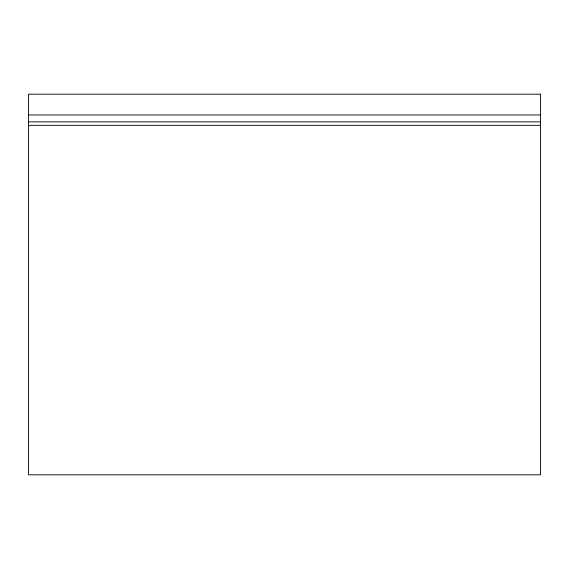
<?xml version="1.0" encoding="UTF-8"?>
<svg xmlns="http://www.w3.org/2000/svg" width="569" height="569" viewBox="0 0 569 569"><rect width="100%" height="100%" fill="white"/><g stroke="black" fill="none" stroke-linecap="round" stroke-linejoin="round"><path stroke-width="0.85" d="M28.45 114.952L540.55 114.952M28.45 121.873L540.55 121.873M28.45 125.336L540.55 125.336M540.55 94.191L28.45 94.191L28.45 474.809L540.55 474.809L540.55 94.191"/></g></svg>
